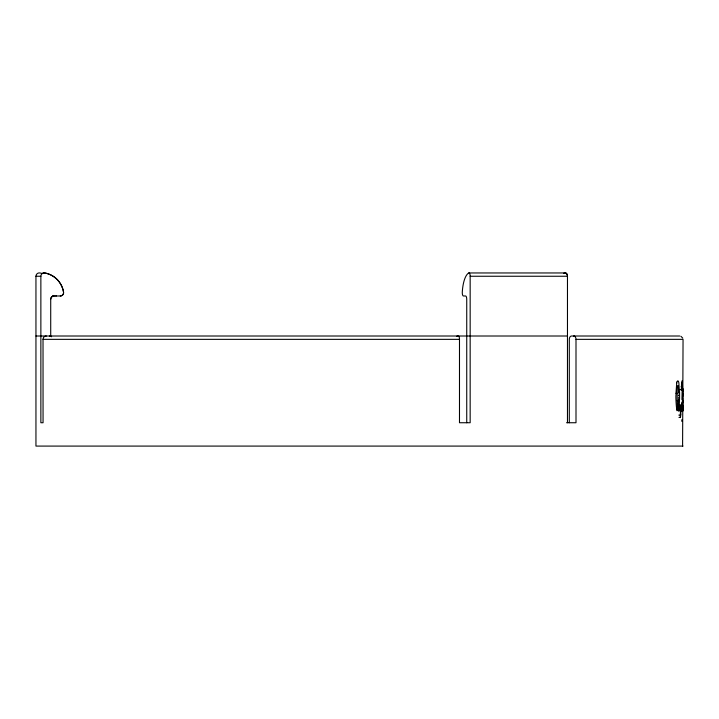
<?xml version="1.0" encoding="UTF-8"?>
<svg xmlns="http://www.w3.org/2000/svg" width="719" height="719" viewBox="0 0 719 719"><rect width="100%" height="100%" fill="white"/><g stroke="black" fill="none" stroke-linecap="round" stroke-linejoin="round"><path stroke-width="1.08" d="M41.603 273.328A23.35 23.35 0 0 0 39.842 272.959A3.334 3.334 0 0 0 35.95 276.249L35.95 446.086L683.05 446.086M50.716 336.007L50.716 299.32A3.334 3.28 -90 0 1 54.006 295.985A3.334 3.28 90 0 0 50.716 299.32M458.452 336.007A3.334 1.034 -90 0 1 459.486 339.35L459.486 422.736L470.163 422.736L470.163 276.249A3.334 1.141 -90 0 0 468.833 272.959L564.972 272.959A3.334 2.148 90 0 1 567.471 276.249L567.471 422.736M466.739 422.736L466.739 299.32A3.334 1.141 -90 0 0 465.597 295.985L463.413 295.985A3.334 1.141 -90 0 1 462.29 292.094A23.35 7.99 -90 0 1 468.833 272.959M574.382 336.141A3.334 2.229 -90 0 0 573.762 336.007A3.334 2.229 90 0 1 576 339.35L576 422.736L566.572 422.736M682.942 410.801L682.942 399.719A27.762 0.737 -90 0 0 682.924 397.787M682.592 446.086L683.05 339.35L576 339.35M678.484 397.544L678.484 398.182M677.172 393.257L677.19 400.78M681.27 390.201L681.9 390.201L682.178 385.555M679.419 399.279C679.707 404.393 677.72 420.84 678.412 402.829A29.892 5.024 90 0 0 678.502 399.135M675.986 393.284L676.714 383.02M682.691 394.318L682.394 381.016M682.682 394.947L682.583 397.688M682.691 394.183L682.78 393.05L682.933 396.511M682.484 399.396L682.385 400.959M681.549 384.207L681.378 388.503A17.211 1.771 90 0 0 681.387 389.653L681.9 390.201M681.558 404.015L681.639 402.964M682.376 401.085L682.331 401.615M681.927 399.503L682.277 385.6M681.621 383.326L681.702 382.589M678.979 417.469L680.219 417.469L680.489 410.801L678.889 410.801M677.172 381.438L677.846 380.782L678.475 381.447M682.682 388.682L682.951 392.098L682.951 389.141M35.95 276.249L40.866 276.249A3.334 3.28 -90 0 1 44.695 272.959A23.35 22.99 90 0 1 63.542 292.094A3.334 3.28 -90 0 1 60.297 295.985L52.487 295.985M470.163 276.249L567.471 276.249A3.334 2.148 -90 0 0 564.972 272.959A23.35 15.009 -90 0 0 563.894 273.31A23.35 15.009 90 0 1 564.972 272.959M35.95 336.007L567.471 336.007M679.716 336.007L571.533 336.007A3.334 2.229 90 0 0 569.304 339.35L569.304 422.736M40.866 276.249L40.866 422.736L43.059 422.736L43.023 339.35L459.486 339.35M681.154 386.57L682.403 386.57M682.412 389.141L683.041 389.141M680.12 389.635L681.36 389.635M678.889 405.067L680.848 405.067L680.848 409.165L679.608 409.165M681.459 405.48L682.762 405.48L682.762 410.801M680.668 410.801L683.041 410.801M678.826 415.106L680.066 415.106M680.884 336.249L682.762 338.119M678.287 387.074L678.17 386.202A2.876 0.521 -89.7 0 0 677.388 386.912L677.208 390.525A35.114 6.669 -90 0 0 677.118 393.248M679.41 392.089L678.862 383.038A7.648 1.303 -89.3 0 0 678.466 381.501M678.484 395.01L678.484 395.953M680.129 405.067L680.129 410.801M457.14 336.141A3.334 1.034 -90 0 1 457.419 336.007A3.334 1.034 90 0 0 457.041 336.249M43.023 339.35A3.334 3.262 90 0 1 46.277 336.007M49.548 336.007A3.334 3.262 90 0 1 51.606 336.753M681.423 410.971A14.101 1.195 -89.5 0 1 681.657 404.815M681.998 404.429A11.855 0.836 -89.8 0 1 682.187 402.083M681.738 421.289A47.553 0.926 -86.2 0 1 681.855 419.662M682.978 400.663A38.242 3.919 87.4 0 1 682.834 402.316M682.043 380.899A13.715 0.971 -87.9 0 1 682.385 381.169M681.729 383.533A10.237 0.728 -87.6 0 1 682.034 381.591M681.558 384.279A6.866 0.584 -89.5 0 1 681.63 383.407M678.403 386.858A16.816 2.93 -89.9 0 1 678.529 393.122M677.262 400.807A9.401 1.717 89.9 0 0 677.469 405.795C677.226 420.696 675.456 397.292 675.968 395.037A40.956 8.628 -90 0 1 676.04 393.302M679.554 391.99A41.378 6.246 90 0 1 679.563 399.351M676.723 383.092A7.576 1.384 -89 0 1 677.181 381.492M680.821 414.737A7.828 1.105 88.4 0 1 680.219 417.586M680.875 409.812A11.486 1.402 89.9 0 1 680.794 414.512M42.169 273.588A3.334 3.28 90 0 1 44.695 272.959A23.35 22.99 -90 0 1 63.542 292.094A3.334 3.28 90 0 1 60.297 295.985M56.433 295.895A3.334 3.334 0 0 1 55.687 295.985"/></g></svg>
